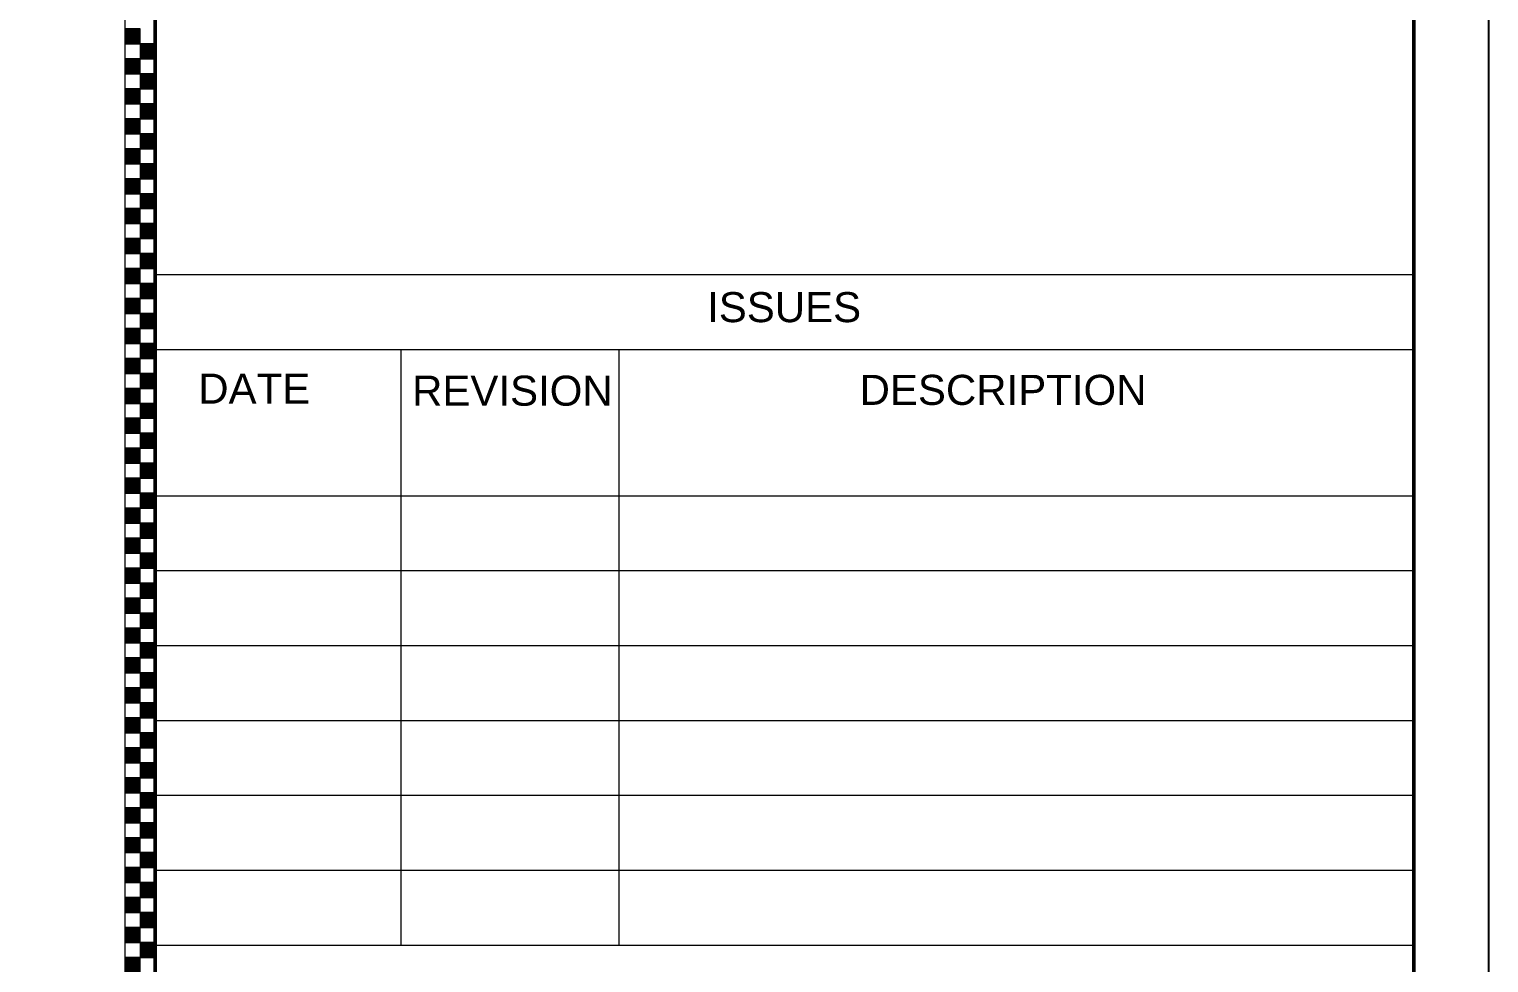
# Model space of a CAD drawing. Extents: x -200722 to 834823, y -494970 to 88783.
# Drawn here: x 411741 to 422456, y -162460 to -155603 of the extents above; entities that cross this region are included whole.
import ezdxf

# ---------------------------------------------------------------- set-up
doc = ezdxf.new("R2010")
doc.units = 0
doc.header["$LTSCALE"] = 100
doc.header["$MEASUREMENT"] = 0
doc.layers.get('0').update_dxf_attribs({"linetype": 'CONTINUOUS'})
doc.layers.add('9_PRINT BOUNDARY_NON PRINT', color=32, linetype='CONTINUOUS', plot=False)
doc.layers.add('9_TITLE TEXT', color=7, linetype='CONTINUOUS', lineweight=20)
doc.styles.add('TITLES', font='arial.ttf')

# ---------------------------------------------------------------- blocks, each defined once
blk = doc.blocks.new('TITLE CHAIN')
at = {"layer": '9_TITLE TEXT'}
h = blk.add_hatch(color=256, dxfattribs=at)
h.dxf.hatch_style = 1
h.paths.add_polyline_path([(0, -335.625), (1, -335.625), (1, -334.625), (0, -334.625)])
h = blk.add_hatch(color=256, dxfattribs=at)
h.dxf.hatch_style = 1
h.paths.add_polyline_path([(1, -336.625), (2, -336.625), (2, -335.625), (1, -335.625)])
h = blk.add_hatch(color=256, dxfattribs=at)
h.dxf.hatch_style = 1
h.paths.add_polyline_path([(0, -337.625), (1, -337.625), (1, -336.625), (0, -336.625)])
h = blk.add_hatch(color=256, dxfattribs=at)
h.dxf.hatch_style = 1
h.paths.add_polyline_path([(1, -338.625), (2, -338.625), (2, -337.625), (1, -337.625)])
h = blk.add_hatch(color=256, dxfattribs=at)
h.dxf.hatch_style = 1
h.paths.add_polyline_path([(0, -339.625), (1, -339.625), (1, -338.625), (0, -338.625)])
h = blk.add_hatch(color=256, dxfattribs=at)
h.dxf.hatch_style = 1
h.paths.add_polyline_path([(1, -340.625), (2, -340.625), (2, -339.625), (1, -339.625)])
h = blk.add_hatch(color=256, dxfattribs=at)
h.dxf.hatch_style = 1
h.paths.add_polyline_path([(0, -341.625), (1, -341.625), (1, -340.625), (0, -340.625)])
h = blk.add_hatch(color=256, dxfattribs=at)
h.dxf.hatch_style = 1
h.paths.add_polyline_path([(1, -342.625), (2, -342.625), (2, -341.625), (1, -341.625)])
h = blk.add_hatch(color=256, dxfattribs=at)
h.dxf.hatch_style = 1
h.paths.add_polyline_path([(0, -343.625), (1, -343.625), (1, -342.625), (0, -342.625)])
h = blk.add_hatch(color=256, dxfattribs=at)
h.dxf.hatch_style = 1
h.paths.add_polyline_path([(1, -344.625), (2, -344.625), (2, -343.625), (1, -343.625)])
h = blk.add_hatch(color=256, dxfattribs=at)
h.dxf.hatch_style = 1
h.paths.add_polyline_path([(0, -345.625), (1, -345.625), (1, -344.625), (0, -344.625)])
h = blk.add_hatch(color=256, dxfattribs=at)
h.dxf.hatch_style = 1
h.paths.add_polyline_path([(1, -346.625), (2, -346.625), (2, -345.625), (1, -345.625)])
h = blk.add_hatch(color=256, dxfattribs=at)
h.dxf.hatch_style = 1
h.paths.add_polyline_path([(0, -347.625), (1, -347.625), (1, -346.625), (0, -346.625)])
h = blk.add_hatch(color=256, dxfattribs=at)
h.dxf.hatch_style = 1
h.paths.add_polyline_path([(1, -348.625), (2, -348.625), (2, -347.625), (1, -347.625)])
h = blk.add_hatch(color=256, dxfattribs=at)
h.dxf.hatch_style = 1
h.paths.add_polyline_path([(0, -349.625), (1, -349.625), (1, -348.625), (0, -348.625)])
h = blk.add_hatch(color=256, dxfattribs=at)
h.dxf.hatch_style = 1
h.paths.add_polyline_path([(1, -350.625), (2, -350.625), (2, -349.625), (1, -349.625)])
h = blk.add_hatch(color=256, dxfattribs=at)
h.dxf.hatch_style = 1
h.paths.add_polyline_path([(0, -351.625), (1, -351.625), (1, -350.625), (0, -350.625)])
h = blk.add_hatch(color=256, dxfattribs=at)
h.dxf.hatch_style = 1
h.paths.add_polyline_path([(1, -352.625), (2, -352.625), (2, -351.625), (1, -351.625)])
h = blk.add_hatch(color=256, dxfattribs=at)
h.dxf.hatch_style = 1
h.paths.add_polyline_path([(0, -353.625), (1, -353.625), (1, -352.625), (0, -352.625)])
h = blk.add_hatch(color=256, dxfattribs=at)
h.dxf.hatch_style = 1
h.paths.add_polyline_path([(1, -354.625), (2, -354.625), (2, -353.625), (1, -353.625)])
h = blk.add_hatch(color=256, dxfattribs=at)
h.dxf.hatch_style = 1
h.paths.add_polyline_path([(0, -355.625), (1, -355.625), (1, -354.625), (0, -354.625)])
h = blk.add_hatch(color=256, dxfattribs=at)
h.dxf.hatch_style = 1
h.paths.add_polyline_path([(1, -356.625), (2, -356.625), (2, -355.625), (1, -355.625)])
h = blk.add_hatch(color=256, dxfattribs=at)
h.dxf.hatch_style = 1
h.paths.add_polyline_path([(0, -357.625), (1, -357.625), (1, -356.625), (0, -356.625)])
h = blk.add_hatch(color=256, dxfattribs=at)
h.dxf.hatch_style = 1
h.paths.add_polyline_path([(1, -358.625), (2, -358.625), (2, -357.625), (1, -357.625)])
h = blk.add_hatch(color=256, dxfattribs=at)
h.dxf.hatch_style = 1
h.paths.add_polyline_path([(0, -359.625), (1, -359.625), (1, -358.625), (0, -358.625)])
h = blk.add_hatch(color=256, dxfattribs=at)
h.dxf.hatch_style = 1
h.paths.add_polyline_path([(1, -360.625), (2, -360.625), (2, -359.625), (1, -359.625)])
h = blk.add_hatch(color=256, dxfattribs=at)
h.dxf.hatch_style = 1
h.paths.add_polyline_path([(0, -361.625), (1, -361.625), (1, -360.625), (0, -360.625)])
h = blk.add_hatch(color=256, dxfattribs=at)
h.dxf.hatch_style = 1
h.paths.add_polyline_path([(1, -362.625), (2, -362.625), (2, -361.625), (1, -361.625)])
h = blk.add_hatch(color=256, dxfattribs=at)
h.dxf.hatch_style = 1
h.paths.add_polyline_path([(0, -363.625), (1, -363.625), (1, -362.625), (0, -362.625)])
h = blk.add_hatch(color=256, dxfattribs=at)
h.dxf.hatch_style = 1
h.paths.add_polyline_path([(1, -364.625), (2, -364.625), (2, -363.625), (1, -363.625)])
h = blk.add_hatch(color=256, dxfattribs=at)
h.dxf.hatch_style = 1
h.paths.add_polyline_path([(0, -365.625), (1, -365.625), (1, -364.625), (0, -364.625)])
h = blk.add_hatch(color=256, dxfattribs=at)
h.dxf.hatch_style = 1
h.paths.add_polyline_path([(1, -366.625), (2, -366.625), (2, -365.625), (1, -365.625)])
h = blk.add_hatch(color=256, dxfattribs=at)
h.dxf.hatch_style = 1
h.paths.add_polyline_path([(0, -367.625), (1, -367.625), (1, -366.625), (0, -366.625)])
h = blk.add_hatch(color=256, dxfattribs=at)
h.dxf.hatch_style = 1
h.paths.add_polyline_path([(1, -368.625), (2, -368.625), (2, -367.625), (1, -367.625)])
h = blk.add_hatch(color=256, dxfattribs=at)
h.dxf.hatch_style = 1
h.paths.add_polyline_path([(0, -369.625), (1, -369.625), (1, -368.625), (0, -368.625)])
h = blk.add_hatch(color=256, dxfattribs=at)
h.dxf.hatch_style = 1
h.paths.add_polyline_path([(1, -370.625), (2, -370.625), (2, -369.625), (1, -369.625)])
h = blk.add_hatch(color=256, dxfattribs=at)
h.dxf.hatch_style = 1
h.paths.add_polyline_path([(0, -371.625), (1, -371.625), (1, -370.625), (0, -370.625)])
h = blk.add_hatch(color=256, dxfattribs=at)
h.dxf.hatch_style = 1
h.paths.add_polyline_path([(1, -372.625), (2, -372.625), (2, -371.625), (1, -371.625)])
h = blk.add_hatch(color=256, dxfattribs=at)
h.dxf.hatch_style = 1
h.paths.add_polyline_path([(0, -373.625), (1, -373.625), (1, -372.625), (0, -372.625)])
h = blk.add_hatch(color=256, dxfattribs=at)
h.dxf.hatch_style = 1
h.paths.add_polyline_path([(1, -374.625), (2, -374.625), (2, -373.625), (1, -373.625)])
h = blk.add_hatch(color=256, dxfattribs=at)
h.dxf.hatch_style = 1
h.paths.add_polyline_path([(0, -375.625), (1, -375.625), (1, -374.625), (0, -374.625)])
h = blk.add_hatch(color=256, dxfattribs=at)
h.dxf.hatch_style = 1
h.paths.add_polyline_path([(1, -376.625), (2, -376.625), (2, -375.625), (1, -375.625)])
h = blk.add_hatch(color=256, dxfattribs=at)
h.dxf.hatch_style = 1
h.paths.add_polyline_path([(0, -377.625), (1, -377.625), (1, -376.625), (0, -376.625)])
h = blk.add_hatch(color=256, dxfattribs=at)
h.dxf.hatch_style = 1
h.paths.add_polyline_path([(1, -378.625), (2, -378.625), (2, -377.625), (1, -377.625)])
h = blk.add_hatch(color=256, dxfattribs=at)
h.dxf.hatch_style = 1
h.paths.add_polyline_path([(0, -379.625), (1, -379.625), (1, -378.625), (0, -378.625)])
h = blk.add_hatch(color=256, dxfattribs=at)
h.dxf.hatch_style = 1
h.paths.add_polyline_path([(1, -380.625), (2, -380.625), (2, -379.625), (1, -379.625)])
h = blk.add_hatch(color=256, dxfattribs=at)
h.dxf.hatch_style = 1
h.paths.add_polyline_path([(0, -381.625), (1, -381.625), (1, -380.625), (0, -380.625)])
h = blk.add_hatch(color=256, dxfattribs=at)
h.dxf.hatch_style = 1
h.paths.add_polyline_path([(1, -382.625), (2, -382.625), (2, -381.625), (1, -381.625)])
h = blk.add_hatch(color=256, dxfattribs=at)
h.dxf.hatch_style = 1
h.paths.add_polyline_path([(0, -383.625), (1, -383.625), (1, -382.625), (0, -382.625)])
h = blk.add_hatch(color=256, dxfattribs=at)
h.dxf.hatch_style = 1
h.paths.add_polyline_path([(1, -384.625), (2, -384.625), (2, -383.625), (1, -383.625)])
h = blk.add_hatch(color=256, dxfattribs=at)
h.dxf.hatch_style = 1
h.paths.add_polyline_path([(0, -385.625), (1, -385.625), (1, -384.625), (0, -384.625)])
h = blk.add_hatch(color=256, dxfattribs=at)
h.dxf.hatch_style = 1
h.paths.add_polyline_path([(1, -386.625), (2, -386.625), (2, -385.625), (1, -385.625)])
h = blk.add_hatch(color=256, dxfattribs=at)
h.dxf.hatch_style = 1
h.paths.add_polyline_path([(0, -387.625), (1, -387.625), (1, -386.625), (0, -386.625)])
h = blk.add_hatch(color=256, dxfattribs=at)
h.dxf.hatch_style = 1
h.paths.add_polyline_path([(1, -388.625), (2, -388.625), (2, -387.625), (1, -387.625)])
h = blk.add_hatch(color=256, dxfattribs=at)
h.dxf.hatch_style = 1
h.paths.add_polyline_path([(0, -389.625), (1, -389.625), (1, -388.625), (0, -388.625)])
h = blk.add_hatch(color=256, dxfattribs=at)
h.dxf.hatch_style = 1
h.paths.add_polyline_path([(1, -390.625), (2, -390.625), (2, -389.625), (1, -389.625)])
h = blk.add_hatch(color=256, dxfattribs=at)
h.dxf.hatch_style = 1
h.paths.add_polyline_path([(0, -391.625), (1, -391.625), (1, -390.625), (0, -390.625)])
h = blk.add_hatch(color=256, dxfattribs=at)
h.dxf.hatch_style = 1
h.paths.add_polyline_path([(1, -392.625), (2, -392.625), (2, -391.625), (1, -391.625)])
h = blk.add_hatch(color=256, dxfattribs=at)
h.dxf.hatch_style = 1
h.paths.add_polyline_path([(0, -393.625), (1, -393.625), (1, -392.625), (0, -392.625)])
h = blk.add_hatch(color=256, dxfattribs=at)
h.dxf.hatch_style = 1
h.paths.add_polyline_path([(1, -394.625), (2, -394.625), (2, -393.625), (1, -393.625)])
h = blk.add_hatch(color=256, dxfattribs=at)
h.dxf.hatch_style = 1
h.paths.add_polyline_path([(0, -395.625), (1, -395.625), (1, -394.625), (0, -394.625)])
h = blk.add_hatch(color=256, dxfattribs=at)
h.dxf.hatch_style = 1
h.paths.add_polyline_path([(1, -396.625), (2, -396.625), (2, -395.625), (1, -395.625)])
h = blk.add_hatch(color=256, dxfattribs=at)
h.dxf.hatch_style = 1
h.paths.add_polyline_path([(0, -397.625), (1, -397.625), (1, -396.625), (0, -396.625)])
for p, q in [((0, -584), (0, 0)), ((2, -584), (2, 0))]:
    blk.add_line(p, q, dxfattribs=at)
for points in [[(0, -335.625), (1, -335.625), (1, -334.625), (0, -334.625)], [(1, -336.625), (2, -336.625), (2, -335.625), (1, -335.625)], [(0, -337.625), (1, -337.625), (1, -336.625), (0, -336.625)], [(1, -338.625), (2, -338.625), (2, -337.625), (1, -337.625)], [(0, -339.625), (1, -339.625), (1, -338.625), (0, -338.625)], [(1, -340.625), (2, -340.625), (2, -339.625), (1, -339.625)], [(0, -341.625), (1, -341.625), (1, -340.625), (0, -340.625)], [(1, -342.625), (2, -342.625), (2, -341.625), (1, -341.625)], [(0, -343.625), (1, -343.625), (1, -342.625), (0, -342.625)], [(1, -344.625), (2, -344.625), (2, -343.625), (1, -343.625)], [(0, -345.625), (1, -345.625), (1, -344.625), (0, -344.625)], [(1, -346.625), (2, -346.625), (2, -345.625), (1, -345.625)], [(0, -347.625), (1, -347.625), (1, -346.625), (0, -346.625)], [(1, -348.625), (2, -348.625), (2, -347.625), (1, -347.625)], [(0, -349.625), (1, -349.625), (1, -348.625), (0, -348.625)], [(1, -350.625), (2, -350.625), (2, -349.625), (1, -349.625)], [(0, -351.625), (1, -351.625), (1, -350.625), (0, -350.625)], [(1, -352.625), (2, -352.625), (2, -351.625), (1, -351.625)], [(0, -353.625), (1, -353.625), (1, -352.625), (0, -352.625)], [(1, -354.625), (2, -354.625), (2, -353.625), (1, -353.625)], [(0, -355.625), (1, -355.625), (1, -354.625), (0, -354.625)], [(1, -356.625), (2, -356.625), (2, -355.625), (1, -355.625)], [(0, -357.625), (1, -357.625), (1, -356.625), (0, -356.625)], [(1, -358.625), (2, -358.625), (2, -357.625), (1, -357.625)], [(0, -359.625), (1, -359.625), (1, -358.625), (0, -358.625)], [(1, -360.625), (2, -360.625), (2, -359.625), (1, -359.625)], [(0, -361.625), (1, -361.625), (1, -360.625), (0, -360.625)], [(1, -362.625), (2, -362.625), (2, -361.625), (1, -361.625)], [(0, -363.625), (1, -363.625), (1, -362.625), (0, -362.625)], [(1, -364.625), (2, -364.625), (2, -363.625), (1, -363.625)], [(0, -365.625), (1, -365.625), (1, -364.625), (0, -364.625)], [(1, -366.625), (2, -366.625), (2, -365.625), (1, -365.625)], [(0, -367.625), (1, -367.625), (1, -366.625), (0, -366.625)], [(1, -368.625), (2, -368.625), (2, -367.625), (1, -367.625)], [(0, -369.625), (1, -369.625), (1, -368.625), (0, -368.625)], [(1, -370.625), (2, -370.625), (2, -369.625), (1, -369.625)], [(0, -371.625), (1, -371.625), (1, -370.625), (0, -370.625)], [(1, -372.625), (2, -372.625), (2, -371.625), (1, -371.625)], [(0, -373.625), (1, -373.625), (1, -372.625), (0, -372.625)], [(1, -374.625), (2, -374.625), (2, -373.625), (1, -373.625)], [(0, -375.625), (1, -375.625), (1, -374.625), (0, -374.625)], [(1, -376.625), (2, -376.625), (2, -375.625), (1, -375.625)], [(0, -377.625), (1, -377.625), (1, -376.625), (0, -376.625)], [(1, -378.625), (2, -378.625), (2, -377.625), (1, -377.625)], [(0, -379.625), (1, -379.625), (1, -378.625), (0, -378.625)], [(1, -380.625), (2, -380.625), (2, -379.625), (1, -379.625)], [(0, -381.625), (1, -381.625), (1, -380.625), (0, -380.625)], [(1, -382.625), (2, -382.625), (2, -381.625), (1, -381.625)], [(0, -383.625), (1, -383.625), (1, -382.625), (0, -382.625)], [(1, -384.625), (2, -384.625), (2, -383.625), (1, -383.625)], [(0, -385.625), (1, -385.625), (1, -384.625), (0, -384.625)], [(1, -386.625), (2, -386.625), (2, -385.625), (1, -385.625)], [(0, -387.625), (1, -387.625), (1, -386.625), (0, -386.625)], [(1, -388.625), (2, -388.625), (2, -387.625), (1, -387.625)], [(0, -389.625), (1, -389.625), (1, -388.625), (0, -388.625)], [(1, -390.625), (2, -390.625), (2, -389.625), (1, -389.625)], [(0, -391.625), (1, -391.625), (1, -390.625), (0, -390.625)], [(1, -392.625), (2, -392.625), (2, -391.625), (1, -391.625)], [(0, -393.625), (1, -393.625), (1, -392.625), (0, -392.625)], [(1, -394.625), (2, -394.625), (2, -393.625), (1, -393.625)], [(0, -395.625), (1, -395.625), (1, -394.625), (0, -394.625)], [(1, -396.625), (2, -396.625), (2, -395.625), (1, -395.625)], [(0, -397.625), (1, -397.625), (1, -396.625), (0, -396.625)]]:
    blk.add_lwpolyline(points, close=True, dxfattribs=at)

msp = doc.modelspace()

# ---------------------------------------------------------------- linework, layer by layer
at = {"color": 18, "true_color": 0x000000}
msp.add_lwpolyline([(330496.4, -183032.7), (421906.4, -183032.7), (421906.4, -118792.7), (330496.4, -118792.7)], close=True, dxfattribs=at)
at = {"layer": '9_PRINT BOUNDARY_NON PRINT', "color": 18, "true_color": 0x000000}
msp.add_lwpolyline([(329946.4, -183582.7), (422456.4, -183582.7), (422456.4, -118242.7), (329946.4, -118242.7)], close=True, dxfattribs=at)
at = {"layer": '9_TITLE TEXT', "color": 18, "true_color": 0x000000}
for p, q in [((412446.4, -182331.4), (412446.4, -118792.7)), ((414470, -157954.7), (414470, -162330.1)), ((416068.9, -157954.7), (416068.9, -162330.1))]:
    msp.add_line(p, q, dxfattribs=at)
at = {"layer": '9_TITLE TEXT', "color": 18, "lineweight": 50, "true_color": 0x000000}
msp.add_lwpolyline([(421906.4, -183032.7), (412666.4, -183032.7), (412666.4, -118792.7), (421906.4, -118792.6)], close=True, dxfattribs=at)
at = {"layer": '9_TITLE TEXT', "color": 18, "true_color": 0x000000}
for points in [[(421906.4, -118792.7), (421906.4, -183032.7)], [(412666.4, -157404.7), (421906.5, -157404.7)], [(412666.4, -157954.7), (421906.5, -157954.7)], [(412666.4, -159030.1), (421906.5, -159030.1)], [(412666.4, -159580.1), (421906.5, -159580.1)], [(412666.4, -160130.1), (421906.5, -160130.1)], [(412666.2, -160680.1), (421906.4, -160680.1)], [(412666.4, -161230.1), (421906.5, -161230.1)], [(412666.4, -161780.1), (421906.5, -161780.1)], [(412666.4, -162330.1), (421906.5, -162330.1)]]:
    msp.add_lwpolyline(points, dxfattribs=at)

# ---------------------------------------------------------------- block references
at = {"color": 18, "true_color": 0x000000, "xscale": 110, "yscale": 110, "zscale": 110}
msp.add_blockref('TITLE CHAIN', (412446.4, -118792.7), dxfattribs=at)

# ---------------------------------------------------------------- texts
at = {"layer": '9_TITLE TEXT', "color": 18, "linetype": 'ByBlock', "true_color": 0x000000, "width": 3142.475, "attachment_point": 1, "style": 'TITLES'}
for s, insert, char_height in [('ISSUES', (416717.9, -157534.5), 220.63), ('DATE', (412982.3, -158132.9), 220.63), ('REVISION', (414551.9, -158147.9), 220.63), ('DESCRIPTION', (417837.2, -158142), 220.632)]:
    msp.add_mtext(s, dxfattribs=dict(at, insert=insert, char_height=char_height))

doc.saveas('drawing.dxf')
